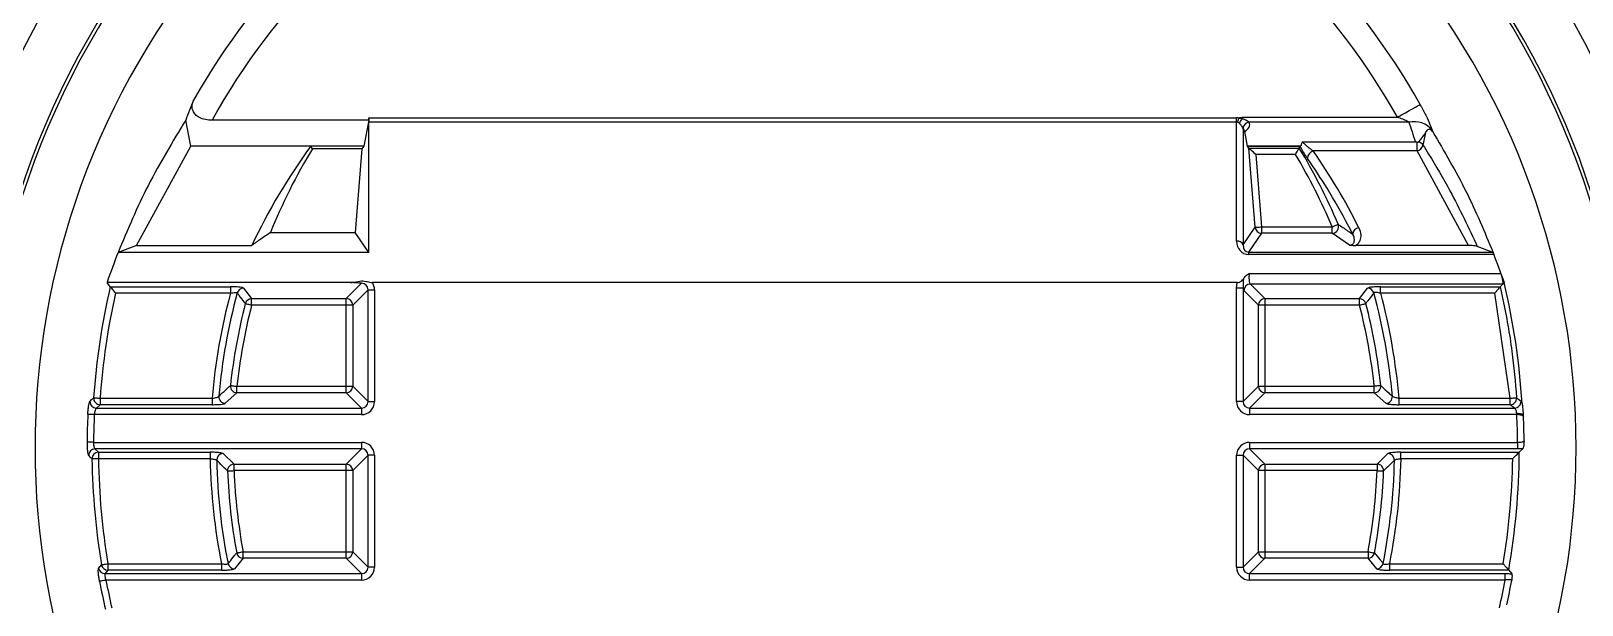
# Model space of a CAD drawing. Extents: x 11 to 120, y 2 to 94.
# Drawn here: x 112.238 to 115.789, y 40.159 to 41.473 of the extents above; entities that cross this region are included whole.
import ezdxf

# ---------------------------------------------------------------- set-up
doc = ezdxf.new("R2010")
doc.units = 0
doc.header["$MEASUREMENT"] = 0
doc.layers.add('OBJECT', color=7, linetype='CONTINUOUS')

msp = doc.modelspace()

# ---------------------------------------------------------------- linework, layer by layer
at = {"layer": 'OBJECT'}
for p, q in [((112.6042, 41.2098), (112.5926, 41.2689)), ((113.0116, 41.2689), (112.6529, 41.2689)), ((113.0116, 41.2689), (113.0005, 41.2098)), ((113.0116, 41.2689), (113.012, 41.2744)), ((113.0116, 40.966), (113.0116, 41.2647)), ((114.9983, 41.2647), (113.0116, 41.2647)), ((113.012, 41.2744), (114.9983, 41.2744)), ((114.9983, 41.2647), (114.9983, 41.2744)), ((114.9983, 40.9922), (114.9983, 41.2647)), ((115.0046, 41.2618), (115.0008, 41.2642)), ((115.0032, 41.2737), (115.0109, 41.2732)), ((115.0109, 41.2757), (115.0109, 41.2732)), ((115.0109, 41.2757), (115.3665, 41.2757)), ((115.393, 41.2644), (115.0271, 41.2644)), ((115.0132, 41.2488), (115.0132, 40.9837)), ((115.0164, 41.2432), (115.0226, 41.2098)), ((115.4304, 41.2404), (115.4249, 41.212)), ((115.4461, 41.2461), (115.4475, 41.2421)), ((112.4803, 40.9821), (112.6042, 41.2098)), ((113.0005, 41.2098), (112.6042, 41.2098)), ((113.0005, 41.2097), (112.8791, 41.2097)), ((112.8825, 41.2036), (112.8791, 41.2097)), ((112.9955, 41.2036), (112.8825, 41.2036)), ((112.9955, 41.2036), (112.9803, 41.0116)), ((113.0005, 41.2097), (112.9955, 41.2036)), ((113.0005, 41.2097), (113.0005, 41.2098)), ((115.0226, 41.2098), (115.1455, 41.2098)), ((115.0263, 41.2053), (115.0229, 41.2093)), ((115.1444, 41.2093), (115.0229, 41.2093)), ((115.0407, 41.0237), (115.0263, 41.2053)), ((115.0264, 41.2053), (115.1416, 41.2053)), ((115.1332, 41.1904), (115.0425, 41.1904)), ((115.0425, 41.1904), (115.0556, 41.0248)), ((115.1416, 41.2053), (115.1437, 41.2089)), ((115.1437, 41.2089), (115.1444, 41.2093)), ((115.1455, 41.2098), (115.1444, 41.2093)), ((115.149, 41.2195), (115.4079, 41.2195)), ((115.4115, 41.1986), (115.1737, 41.1986)), ((115.4115, 41.1986), (115.4115, 41.2184)), ((115.5289, 40.9821), (115.4115, 41.1986)), ((112.7864, 41.0116), (112.9803, 41.0116)), ((113.0116, 40.966), (112.9803, 41.0116)), ((115.0132, 40.9837), (115.0407, 41.0237)), ((115.0556, 41.01), (115.0259, 40.9667)), ((115.0556, 41.0248), (115.0556, 41.01)), ((115.0556, 41.0248), (115.217, 41.0248)), ((115.217, 41.01), (115.0556, 41.01)), ((115.217, 41.01), (115.217, 41.0248)), ((115.2571, 40.9828), (115.217, 41.01)), ((112.4803, 40.9821), (112.4377, 40.966)), ((112.4803, 40.9821), (112.7435, 40.9821)), ((115.5289, 40.9821), (115.2716, 40.9821)), ((115.5837, 40.9667), (115.5494, 40.9797)), ((113.0116, 40.966), (112.4377, 40.966)), ((115.0259, 40.9667), (115.5837, 40.9667)), ((115.0259, 40.9667), (115.0259, 40.9615)), ((115.5873, 40.9615), (115.0259, 40.9615)), ((115.5855, 40.966), (115.5873, 40.9615)), ((115.0275, 40.9182), (115.6029, 40.9182)), ((115.6029, 40.9182), (115.6108, 40.8971)), ((112.4199, 40.8876), (112.4124, 40.8971)), ((112.9699, 40.8971), (112.4124, 40.8971)), ((112.4199, 40.8876), (112.6951, 40.8876)), ((112.6951, 40.8728), (112.4318, 40.8728)), ((112.6951, 40.8876), (112.6951, 40.8728)), ((112.725, 40.8844), (112.7435, 40.8604)), ((112.96, 40.8604), (112.9951, 40.8955)), ((113.01, 40.8806), (112.9749, 40.8455)), ((113.01, 40.8806), (113.0249, 40.8806)), ((113.01, 40.6246), (113.01, 40.8806)), ((114.9997, 40.8971), (113.0199, 40.8971)), ((113.0249, 40.8806), (113.0249, 40.6246)), ((114.9983, 40.8845), (114.9997, 40.8971)), ((115.0132, 40.8845), (114.9983, 40.8845)), ((114.9983, 40.6246), (114.9983, 40.8845)), ((115.0132, 40.8845), (115.0132, 40.6246)), ((115.0483, 40.8455), (115.015, 40.8788)), ((115.6074, 40.8937), (115.0299, 40.8937)), ((115.0299, 40.8937), (115.0632, 40.8604)), ((115.2797, 40.8604), (115.2982, 40.8844)), ((115.3281, 40.8876), (115.6013, 40.8876)), ((115.3281, 40.8728), (115.3281, 40.8876)), ((115.5894, 40.8728), (115.3281, 40.8728)), ((115.6246, 40.6324), (115.5894, 40.8728)), ((115.6074, 40.8937), (115.6013, 40.8876)), ((115.6013, 40.8876), (115.6013, 40.8876)), ((112.7435, 40.8604), (112.96, 40.8604)), ((112.7435, 40.8455), (112.7435, 40.8604)), ((112.96, 40.8455), (112.7435, 40.8455)), ((112.96, 40.8455), (112.96, 40.8604)), ((112.9749, 40.8455), (112.96, 40.8455)), ((112.96, 40.6597), (112.96, 40.8455)), ((112.9749, 40.8455), (112.9749, 40.6597)), ((115.0483, 40.6597), (115.0483, 40.8455)), ((115.0632, 40.8455), (115.0483, 40.8455)), ((115.0632, 40.8604), (115.2797, 40.8604)), ((115.0632, 40.8604), (115.0632, 40.8455)), ((115.2797, 40.8455), (115.0632, 40.8455)), ((115.0632, 40.8455), (115.0632, 40.6597)), ((115.2797, 40.8455), (115.2797, 40.8604)), ((112.7097, 40.6448), (112.7097, 40.6597)), ((112.7097, 40.6597), (112.96, 40.6597)), ((112.96, 40.6448), (112.96, 40.6597)), ((112.96, 40.6597), (112.9749, 40.6597)), ((112.9749, 40.6597), (113.01, 40.6246)), ((115.0132, 40.6246), (115.0483, 40.6597)), ((115.0483, 40.6597), (115.0632, 40.6597)), ((115.0632, 40.6597), (115.0632, 40.6448)), ((115.0632, 40.6597), (115.3135, 40.6597)), ((115.3135, 40.6448), (115.3135, 40.6597)), ((112.3966, 40.6324), (112.3966, 40.6175)), ((112.3966, 40.6324), (112.6531, 40.6324)), ((112.6531, 40.6324), (112.6531, 40.6175)), ((112.7097, 40.6448), (112.6832, 40.6207)), ((112.96, 40.6448), (112.7097, 40.6448)), ((112.9951, 40.6097), (112.96, 40.6448)), ((113.01, 40.6246), (113.0249, 40.6246)), ((115.0132, 40.6246), (114.9983, 40.6246)), ((115.0632, 40.6448), (115.0281, 40.6097)), ((115.3135, 40.6448), (115.0632, 40.6448)), ((115.34, 40.6207), (115.3135, 40.6448)), ((115.3701, 40.6175), (115.3701, 40.6324)), ((115.3701, 40.6324), (115.6246, 40.6324)), ((115.6246, 40.6175), (115.6246, 40.6324)), ((112.9951, 40.5948), (112.3833, 40.5948)), ((112.3966, 40.6175), (112.3882, 40.6097)), ((112.3882, 40.6097), (112.9951, 40.6097)), ((112.6531, 40.6175), (112.3966, 40.6175)), ((112.9951, 40.6097), (112.9951, 40.5948)), ((115.0281, 40.6097), (115.0281, 40.5948)), ((115.0281, 40.6097), (115.6346, 40.6097)), ((115.6399, 40.5948), (115.0281, 40.5948)), ((115.6246, 40.6175), (115.3701, 40.6175)), ((115.6346, 40.6097), (115.6246, 40.6175)), ((115.6399, 40.5975), (115.6399, 40.5948)), ((112.3816, 40.5313), (112.9951, 40.5313)), ((112.9951, 40.5165), (112.3849, 40.5165)), ((112.3849, 40.5165), (112.3928, 40.5086)), ((112.96, 40.4814), (112.9951, 40.5165)), ((112.9951, 40.5313), (112.9951, 40.5165)), ((115.0281, 40.5313), (115.6416, 40.5313)), ((115.0281, 40.5313), (115.0281, 40.5165)), ((115.6416, 40.5165), (115.0281, 40.5165)), ((115.0281, 40.5165), (115.0632, 40.4814)), ((115.6416, 40.5313), (115.6416, 40.5165)), ((115.6454, 40.5086), (115.6536, 40.5168)), ((112.3928, 40.5086), (112.6486, 40.5086)), ((112.3928, 40.5086), (112.3928, 40.4938)), ((112.6486, 40.4938), (112.3928, 40.4938)), ((112.6486, 40.5086), (112.6486, 40.4938)), ((112.6784, 40.5054), (112.7032, 40.4814)), ((112.7032, 40.4814), (112.96, 40.4814)), ((112.7032, 40.4665), (112.7032, 40.4814)), ((112.96, 40.4665), (112.96, 40.4814)), ((113.01, 40.5016), (112.9749, 40.4665)), ((113.0249, 40.5016), (113.01, 40.5016)), ((113.01, 40.2456), (113.01, 40.5016)), ((113.0249, 40.5016), (113.0249, 40.2456)), ((114.9983, 40.2456), (114.9983, 40.5016)), ((114.9983, 40.5016), (115.0132, 40.5016)), ((115.0132, 40.5016), (115.0132, 40.2456)), ((115.0483, 40.4665), (115.0132, 40.5016)), ((115.0632, 40.4814), (115.32, 40.4814)), ((115.0632, 40.4814), (115.0632, 40.4665)), ((115.32, 40.4814), (115.3448, 40.5054)), ((115.32, 40.4814), (115.32, 40.4665)), ((115.3746, 40.5086), (115.6454, 40.5086)), ((115.3746, 40.4938), (115.3746, 40.5086)), ((115.6304, 40.4938), (115.3746, 40.4938)), ((112.96, 40.4665), (112.7032, 40.4665)), ((112.9749, 40.4665), (112.96, 40.4665)), ((112.96, 40.2807), (112.96, 40.4665)), ((112.9749, 40.4665), (112.9749, 40.2807)), ((115.0483, 40.2807), (115.0483, 40.4665)), ((115.0632, 40.4665), (115.0483, 40.4665)), ((115.32, 40.4665), (115.0632, 40.4665)), ((115.0632, 40.4665), (115.0632, 40.2807)), ((112.724, 40.2658), (112.7041, 40.2417)), ((112.724, 40.2658), (112.724, 40.2807)), ((112.724, 40.2807), (112.96, 40.2807)), ((112.96, 40.2658), (112.724, 40.2658)), ((112.96, 40.2807), (112.9749, 40.2807)), ((112.96, 40.2658), (112.96, 40.2807)), ((112.9951, 40.2307), (112.96, 40.2658)), ((112.9749, 40.2807), (113.01, 40.2456)), ((115.0132, 40.2456), (115.0483, 40.2807)), ((115.0632, 40.2658), (115.0281, 40.2307)), ((115.0483, 40.2807), (115.0632, 40.2807)), ((115.0632, 40.2807), (115.0632, 40.2658)), ((115.0632, 40.2807), (115.2992, 40.2807)), ((115.2992, 40.2658), (115.0632, 40.2658)), ((115.2992, 40.2807), (115.2992, 40.2658)), ((115.319, 40.2417), (115.2992, 40.2658)), ((112.4145, 40.2385), (112.4079, 40.2307)), ((112.4079, 40.2307), (112.9951, 40.2307)), ((112.4145, 40.2534), (112.4145, 40.2385)), ((112.4145, 40.2534), (112.6744, 40.2534)), ((112.6744, 40.2385), (112.4145, 40.2385)), ((112.6744, 40.2534), (112.6744, 40.2385)), ((112.9951, 40.2307), (112.9951, 40.2158)), ((113.0249, 40.2456), (113.01, 40.2456)), ((114.9983, 40.2456), (115.0132, 40.2456)), ((115.0281, 40.2158), (115.0281, 40.2307)), ((115.0281, 40.2307), (115.6132, 40.2307)), ((115.3488, 40.2385), (115.3488, 40.2534)), ((115.3488, 40.2534), (115.6087, 40.2534)), ((115.6212, 40.2385), (115.3488, 40.2385)), ((115.6132, 40.2158), (115.6132, 40.2307)), ((115.6212, 40.2385), (115.6282, 40.2302)), ((112.9951, 40.2158), (112.41, 40.2158)), ((115.6132, 40.2158), (115.0281, 40.2158))]:
    msp.add_line(p, q, dxfattribs=at)
at = {"layer": 'OBJECT', "flags": 128}
for points in [[(115.3665, 41.2757), (115.3759, 41.281), (115.385, 41.2861), (115.3935, 41.2909), (115.4012, 41.2951), (115.4077, 41.2988), (115.4128, 41.3016), (115.4164, 41.3037), (115.4184, 41.3048)], [(115.0008, 41.2642), (115.001, 41.2652), (115.0013, 41.2663), (115.0016, 41.2675), (115.0019, 41.2687), (115.0023, 41.2699), (115.0026, 41.2712), (115.0029, 41.2724), (115.0032, 41.2737)], [(115.0425, 41.1904), (115.0396, 41.1931), (115.0367, 41.1957), (115.0341, 41.1981), (115.0317, 41.2003), (115.0297, 41.2022), (115.0281, 41.2036), (115.027, 41.2047), (115.0264, 41.2053)], [(115.0407, 41.0237), (115.0412, 41.0237), (115.0422, 41.0238), (115.0436, 41.0239), (115.0455, 41.024), (115.0477, 41.0242), (115.0502, 41.0244), (115.0528, 41.0246), (115.0556, 41.0248)], [(115.217, 41.0248), (115.2195, 41.0259), (115.2219, 41.0269), (115.2241, 41.0278), (115.2261, 41.0287), (115.2279, 41.0294), (115.2292, 41.03), (115.2302, 41.0304), (115.2307, 41.0306)], [(112.7291, 40.8492), (112.7296, 40.8491), (112.7307, 40.8488), (112.7321, 40.8484), (112.7339, 40.848), (112.736, 40.8474), (112.7384, 40.8468), (112.7409, 40.8462), (112.7435, 40.8455)], [(115.2797, 40.8455), (115.2823, 40.8462), (115.2848, 40.8468), (115.2872, 40.8474), (115.2893, 40.848), (115.2911, 40.8484), (115.2925, 40.8488), (115.2936, 40.8491), (115.2941, 40.8492)], [(112.6949, 40.6613), (112.6955, 40.6612), (112.6965, 40.6611), (112.698, 40.6609), (112.6998, 40.6607), (112.702, 40.6605), (112.7044, 40.6602), (112.707, 40.6599), (112.7097, 40.6597)], [(115.3283, 40.6613), (115.3277, 40.6612), (115.3267, 40.6611), (115.3252, 40.6609), (115.3234, 40.6607), (115.3212, 40.6605), (115.3188, 40.6602), (115.3162, 40.6599), (115.3135, 40.6597)], [(112.3817, 40.6334), (112.3823, 40.6334), (112.3834, 40.6333), (112.3848, 40.6332), (112.3867, 40.6331), (112.3889, 40.6329), (112.3913, 40.6328), (112.3939, 40.6326), (112.3966, 40.6324)], [(115.6246, 40.6324), (115.6273, 40.6326), (115.6298, 40.6328), (115.6322, 40.6329), (115.6344, 40.6331), (115.6362, 40.6332), (115.6377, 40.6333), (115.6388, 40.6334), (115.6394, 40.6334)], [(115.6394, 40.6334), (115.644, 40.6298), (115.6494, 40.6255)], [(112.3833, 40.5948), (112.3806, 40.5949), (112.378, 40.5951), (112.3756, 40.5952), (112.3734, 40.5953), (112.3715, 40.5954), (112.3701, 40.5954), (112.369, 40.5955), (112.3685, 40.5955)], [(112.3816, 40.5313), (112.3789, 40.5314), (112.3763, 40.5314), (112.3739, 40.5314), (112.3717, 40.5314), (112.3698, 40.5314), (112.3683, 40.5314), (112.3673, 40.5315), (112.3667, 40.5315)], [(112.3928, 40.4938), (112.3901, 40.4937), (112.3875, 40.4937), (112.3851, 40.4936), (112.3829, 40.4936), (112.381, 40.4936), (112.3795, 40.4935), (112.3785, 40.4935), (112.3779, 40.4935)], [(112.6883, 40.4659), (112.6889, 40.4659), (112.6899, 40.466), (112.6914, 40.466), (112.6932, 40.4661), (112.6954, 40.4662), (112.6979, 40.4663), (112.7005, 40.4664), (112.7032, 40.4665)], [(115.32, 40.4665), (115.3227, 40.4664), (115.3253, 40.4663), (115.3278, 40.4662), (115.33, 40.4661), (115.3318, 40.466), (115.3333, 40.466), (115.3343, 40.4659), (115.3349, 40.4659)], [(112.7093, 40.2779), (112.7099, 40.2781), (112.7109, 40.2782), (112.7124, 40.2785), (112.7142, 40.2788), (112.7164, 40.2792), (112.7188, 40.2797), (112.7213, 40.2802), (112.724, 40.2807)], [(115.2992, 40.2807), (115.3019, 40.2802), (115.3044, 40.2797), (115.3068, 40.2792), (115.309, 40.2788), (115.3108, 40.2785), (115.3123, 40.2782), (115.3133, 40.2781), (115.3139, 40.2779)], [(112.3998, 40.251), (112.4004, 40.251), (112.4014, 40.2512), (112.4029, 40.2515), (112.4047, 40.2518), (112.4069, 40.2521), (112.4093, 40.2525), (112.4119, 40.253), (112.4145, 40.2534)], [(112.41, 40.2158), (112.4073, 40.2153), (112.4048, 40.2148), (112.4024, 40.2144), (112.4002, 40.214), (112.3984, 40.2136), (112.3969, 40.2133), (112.3959, 40.2131), (112.3954, 40.213)]]:
    msp.add_lwpolyline(points, dxfattribs=at)
at = {"layer": 'OBJECT'}
for centre, radius, start, end in [((114.0116, 40.5189), 2.0098, 135.4001, 224.5999), ((114.0116, 40.5189), 1.6115, 118.9766, 150.407), ((114.0116, 40.5189), 1.6115, 29.1881, 61.0234), ((114.0116, 40.5189), 2.0098, 315.4001, 44.5999), ((114.0116, 40.5189), 1.5519, 118.9766, 151.1006), ((114.0116, 40.5189), 1.5519, 29.1881, 61.0234), ((114.0116, 40.5189), 1.8907, 138.3698, 221.6302), ((114.0116, 40.5189), 1.8831, 138.6329, 221.3671), ((114.0116, 40.5189), 1.8907, 318.3698, 41.6302), ((114.0116, 40.5189), 1.8831, 318.6329, 41.3671), ((114.0116, 40.5189), 1.764, 139.599, 220.401), ((114.0116, 40.5189), 1.764, 319.599, 40.401), ((115.1249, 41.2024), 0.1342, 148.1845, 153.7186), ((115.0292, 41.2479), 0.0166, 97.0689, 171.4519), ((115.4049, 41.2128), 0.0529, 38.8793, 102.9915), ((114.0116, 40.5189), 1.3205, 148.7665, 158.0941), ((114.0116, 40.5189), 1.3073, 22.7693, 30.9065), ((114.0116, 40.5189), 1.3221, 22.7693, 31.273), ((115.1782, 41.1817), 0.0174, 105.0142, 180.8638), ((115.4052, 41.2181), 0.0206, 287.7787, 342.7651), ((115.4112, 41.2029), 0.0165, 33.8208, 77.1375), ((115.0557, 41.0251), 0.0151, 185.2958, 269.4092), ((115.2165, 41.0251), 0.0152, 271.6805, 21.0884), ((115.2807, 41.0065), 0.0166, 99.1626, 175.532), ((115.0002, 40.9781), 0.0142, 23.2844, 97.4614), ((114.0116, 40.5189), 1.6339, 166.9569, 175.9802), ((114.0116, 40.5189), 1.619, 167.3753, 175.9802), ((114.0116, 40.5189), 1.3633, 164.956, 175.2245), ((114.0116, 40.5189), 1.3484, 164.756, 174.9781), ((112.7252, 40.8693), 0.0151, 90.7164, 164.0387), ((115.0301, 40.8786), 0.0152, 90.9914, 179.0089), ((115.298, 40.8693), 0.0151, 15.9613, 89.2836), ((114.0116, 40.5189), 1.3484, 5.0219, 15.244), ((114.0116, 40.5189), 1.3633, 4.7755, 15.044), ((114.0116, 40.5189), 1.6433, 3.5374, 13.3047), ((114.0116, 40.5189), 1.3244, 165.5575, 173.8295), ((114.0116, 40.5189), 1.3095, 165.5575, 173.8295), ((112.7437, 40.8452), 0.0151, 90.7303, 164.8277), ((112.9598, 40.8452), 0.0152, 0.9913, 89.0085), ((115.0634, 40.8452), 0.0152, 90.9915, 179.0087), ((115.2795, 40.8452), 0.0151, 15.1723, 89.2697), ((114.0116, 40.5189), 1.3095, 6.1705, 14.4425), ((114.0116, 40.5189), 1.3244, 6.1705, 14.4425), ((112.71, 40.6599), 0.0152, 174.9633, 268.8663), ((112.9598, 40.6599), 0.0152, 270.9915, 359.0087), ((115.0634, 40.6599), 0.0152, 180.9913, 269.0085), ((115.3132, 40.6599), 0.0152, 271.1337, 5.0367), ((112.3885, 40.6248), 0.0152, 177.348, 268.9272), ((112.3969, 40.6327), 0.0152, 177.0622, 268.9179), ((112.6835, 40.6359), 0.0152, 176.0832, 268.8958), ((115.3397, 40.6359), 0.0152, 271.1042, 3.9168), ((115.6243, 40.6327), 0.0152, 271.3922, 2.8142), ((115.6343, 40.6249), 0.0152, 271.3858, 2.5241), ((114.0116, 40.5189), 1.6449, 177.3311, 179.5626), ((114.0116, 40.5189), 1.63, 177.3311, 179.5626), ((114.0116, 40.5189), 1.63, 0.4374, 2.6689), ((114.0116, 40.5189), 1.6449, 0.5412, 2.5092), ((112.3852, 40.5013), 0.0152, 91.0058, 179.605), ((112.3931, 40.4935), 0.0152, 91.0103, 179.8797), ((114.0116, 40.5189), 1.6339, 180.89, 189.4388), ((114.0116, 40.5189), 1.619, 180.89, 189.4388), ((114.0116, 40.5189), 1.3633, 181.057, 191.2305), ((112.6787, 40.4903), 0.0152, 91.0175, 180.2018), ((114.0116, 40.5189), 1.3484, 181.2196, 191.3429), ((112.7035, 40.4662), 0.0152, 91.0405, 181.2532), ((112.9598, 40.4662), 0.0152, 0.9901, 89.0107), ((115.0634, 40.4662), 0.0152, 90.9893, 179.0099), ((115.3197, 40.4662), 0.0152, 358.7468, 88.9595), ((114.0116, 40.5189), 1.3484, 348.6571, 358.7804), ((115.3445, 40.4903), 0.0152, 359.7982, 88.9825), ((114.0116, 40.5189), 1.3633, 348.7695, 358.943), ((114.0116, 40.5189), 1.619, 350.5612, 359.11), ((114.0116, 40.5189), 1.6339, 350.1184, 359.6402), ((114.0116, 40.5189), 1.3244, 182.2937, 190.4829), ((114.0116, 40.5189), 1.3095, 182.2937, 190.4829), ((114.0116, 40.5189), 1.3095, 349.5171, 357.7063), ((114.0116, 40.5189), 1.3244, 349.5171, 357.7063), ((112.7242, 40.2809), 0.0151, 191.2752, 269.2083), ((112.9598, 40.2809), 0.0152, 270.9893, 359.0099), ((115.0634, 40.2809), 0.0152, 180.9901, 269.0107), ((115.299, 40.2809), 0.0151, 270.7917, 348.7248), ((112.4081, 40.2458), 0.0151, 190.4781, 269.1928), ((112.4147, 40.2537), 0.0151, 190.2494, 269.19), ((112.7044, 40.2569), 0.0151, 192.1218, 269.2214), ((115.3188, 40.2569), 0.0151, 270.7786, 347.8782), ((114.0116, 40.5189), 1.6449, 190.7162, 192.9956), ((114.0116, 40.5189), 1.63, 190.7162, 192.9956), ((114.0116, 40.5189), 1.63, 347.0044, 349.2838), ((114.0116, 40.5189), 1.6449, 347.356, 349.3646)]:
    msp.add_arc(centre, radius, start, end, dxfattribs=at)
for centre, major_axis, ratio, start_param, end_param in [((114.0116, 40.735), (0, 1.5296), 0.989974, 1.182053, 1.214204), ((113.0134, 41.2744), (0.0012, 0.015), 0.093471, 1.578239, 2.27637), ((114.9983, 41.2277), (0, -0.0467), 0.642788, 2.976925, 3.141593), ((114.9983, 41.2277), (0, 0.037), 0.405078, 6.118518, 6.283185), ((114.9983, 41.2589), (0.03, 0), 0.656159, 5.359389, 6.567915), ((114.0116, 40.7731), (0, 1.4794), 0.989974, 5.018904, 5.050905), ((114.9983, 41.2476), (0.015, 0), 0.66953, 0.122173, 0.284729), ((114.0116, 40.3734), (0, 1.4127), 0.994678, 0.93728, 1.125299), ((115.0219, 41.2242), (-0.0012, 0.015), 0.093471, 2.844811, 3.011977), ((115.0413, 41.2055), (0.015, 0), 0.122392, 3.244893, 3.273573), ((114.0116, 40.3817), (0, 1.4256), 0.994678, 5.178893, 5.322583), ((115.0286, 40.9952), (0.0115, 0.0322), 0.868615, 1.960689, 3.442238), ((115.0286, 40.9855), (0.007, 0.018), 0.760671, 1.953772, 3.43532), ((114.0116, 40.3437), (0, 1.7003), 0.994678, 1.196101, 1.239318), ((114.0116, 40.3437), (0, 1.7003), 0.994678, 5.043867, 5.087084), ((115.0303, 40.9086), (0, 0.015), 0.245569, 0.872665, 3.01942), ((112.9946, 40.8801), (0.0111, 0.0111), 0.957239, 5.505213, 7.061157), ((112.9946, 40.8801), (-0.0215, -0.0215), 0.985257, 2.363621, 2.944283), ((115.0154, 40.9086), (0, 0.03), 0.122785, 2.502054, 3.01942), ((112.9946, 40.625), (-0.0215, 0.0215), 0.985257, 2.363621, 3.919564), ((112.9946, 40.625), (-0.0111, 0.0111), 0.957239, 2.363621, 3.919564), ((115.0286, 40.625), (0.0215, 0.0215), 0.985257, 2.363621, 3.919564), ((115.0286, 40.625), (0.0111, 0.0111), 0.957239, 2.363621, 3.919564), ((112.9946, 40.5011), (-0.0215, -0.0215), 0.985257, 2.363621, 3.919564), ((112.9946, 40.5011), (0.0111, 0.0111), 0.957239, 5.505213, 7.061157), ((115.0286, 40.5011), (0.0215, -0.0215), 0.985257, 2.363621, 3.919564), ((115.0286, 40.5011), (-0.0111, 0.0111), 0.957239, 5.505213, 7.061157), ((112.9946, 40.246), (-0.0215, 0.0215), 0.985257, 2.363621, 3.919564), ((112.9946, 40.246), (-0.0111, 0.0111), 0.957239, 2.363621, 3.919564), ((115.0286, 40.246), (0.0215, 0.0215), 0.985257, 2.363621, 3.919564), ((115.0286, 40.246), (0.0111, 0.0111), 0.957239, 2.363621, 3.919564)]:
    msp.add_ellipse(centre, major_axis=major_axis, ratio=ratio, start_param=start_param, end_param=end_param, dxfattribs=at)
for points, knots in [([(112.6529, 41.2689), (112.6478, 41.2692), (112.6375, 41.2697), (112.6238, 41.2744), (112.6142, 41.2817), (112.608, 41.2915), (112.6065, 41.303), (112.6092, 41.311), (112.6103, 41.3147)], [0, 0, 0, 0, 0.159899, 0.320836, 0.466384, 0.608641, 0.822537, 1, 1, 1, 1]), ([(115.4184, 41.3048), (115.4197, 41.3026), (115.4253, 41.2924), (115.4342, 41.2748), (115.442, 41.2572), (115.4451, 41.2488), (115.4461, 41.2461)], [0, 0, 0, 0, 0.105571, 0.488068, 0.830773, 1, 1, 1, 1]), ([(112.5926, 41.2689), (112.5627, 41.2199), (112.5028, 41.1214), (112.4594, 41.0179), (112.4377, 40.966)], [0, 0, 0, 0, 0.498207, 1, 1, 1, 1]), ([(115.0032, 41.2737), (115.0041, 41.2742), (115.0065, 41.2754), (115.0092, 41.2756), (115.0109, 41.2757)], [0, 0, 0, 0, 0.352324, 1, 1, 1, 1]), ([(115.0127, 41.2504), (115.0124, 41.2511), (115.0116, 41.2528), (115.0092, 41.2567), (115.0067, 41.2599), (115.0048, 41.2616), (115.0046, 41.2618)], [0, 0, 0, 0, 0.199365, 0.470546, 0.941498, 1, 1, 1, 1]), ([(115.0109, 41.2732), (115.0144, 41.2719), (115.0195, 41.27), (115.0249, 41.2666), (115.0265, 41.265), (115.0271, 41.2644)], [0, 0, 0, 0, 0.570998, 0.837254, 1, 1, 1, 1]), ([(115.393, 41.2644), (115.392, 41.265), (115.3885, 41.2669), (115.3807, 41.2703), (115.3727, 41.2735), (115.3676, 41.2753), (115.3665, 41.2757)], [0, 0, 0, 0, 0.12923, 0.448343, 0.873936, 1, 1, 1, 1]), ([(115.0164, 41.2432), (115.0161, 41.2446), (115.0154, 41.248), (115.0143, 41.2496), (115.0136, 41.2491), (115.0132, 41.2488), (115.0132, 41.2488)], [0, 0, 0, 0, 0.2479605, 0.5875776, 0.9949832, 1, 1, 1, 1]), ([(115.4304, 41.2404), (115.4275, 41.2361), (115.423, 41.2297), (115.4169, 41.2217), (115.4148, 41.219)], [0, 0, 0, 0, 0.661289, 1, 1, 1, 1]), ([(115.4475, 41.2421), (115.4465, 41.2435), (115.4446, 41.2462), (115.441, 41.2484), (115.436, 41.2479), (115.4326, 41.244), (115.4306, 41.2407), (115.4304, 41.2404)], [0, 0, 0, 0, 0.136463, 0.2724, 0.502926, 0.956493, 1, 1, 1, 1]), ([(115.4475, 41.2421), (115.4739, 41.1972), (115.5267, 41.1072), (115.5659, 41.0132), (115.5855, 40.966)], [0, 0, 0, 0, 0.49854, 1, 1, 1, 1]), ([(115.1332, 41.1904), (115.1333, 41.1904), (115.1338, 41.1914), (115.1353, 41.194), (115.1375, 41.1979), (115.1396, 41.2016), (115.1411, 41.2042), (115.1415, 41.2049), (115.1416, 41.2053)], [0, 0, 0, 0, 0.007094, 0.142173, 0.384523, 0.598928, 0.799185, 1, 1, 1, 1]), ([(115.1608, 41.1815), (115.1593, 41.1836), (115.1558, 41.1888), (115.1497, 41.1985), (115.1456, 41.2056), (115.1437, 41.2089)], [0, 0, 0, 0, 0.265012, 0.654324, 1, 1, 1, 1]), ([(115.149, 41.2195), (115.1489, 41.2195), (115.1484, 41.2188), (115.1464, 41.2157), (115.1459, 41.2124), (115.1455, 41.2098)], [0, 0, 0, 0, 0.010955, 0.239535, 1, 1, 1, 1]), ([(115.149, 41.2195), (115.1499, 41.2186), (115.152, 41.2163), (115.1567, 41.2121), (115.1626, 41.2071), (115.1685, 41.2024), (115.1722, 41.1996), (115.1737, 41.1986)], [0, 0, 0, 0, 0.142644, 0.332247, 0.56338, 0.8258, 1, 1, 1, 1]), ([(115.4115, 41.2184), (115.4104, 41.2187), (115.4092, 41.2191), (115.408, 41.2195), (115.4079, 41.2195)], [0, 0, 0, 0, 0.921636, 1, 1, 1, 1]), ([(115.4148, 41.219), (115.4147, 41.2188), (115.4144, 41.2185), (115.4137, 41.2183), (115.4129, 41.2182), (115.4121, 41.2182), (115.4117, 41.2183), (115.4115, 41.2184)], [0, 0, 0, 0, 0.207387, 0.413902, 0.630239, 0.863193, 1, 1, 1, 1]), ([(115.4249, 41.212), (115.4292, 41.2052), (115.4511, 41.1707), (115.4958, 41.0942), (115.5294, 41.0225), (115.5494, 40.9797)], [0, 0, 0, 0, 0.0914606, 0.4574117, 1, 1, 1, 1]), ([(115.2642, 41.0078), (115.2606, 41.0149), (115.2425, 41.0504), (115.2095, 41.1089), (115.176, 41.1588), (115.1608, 41.1815)], [0, 0, 0, 0, 0.119846, 0.599412, 1, 1, 1, 1]), ([(112.7864, 41.0116), (112.7792, 41.0067), (112.7647, 40.9968), (112.7506, 40.987), (112.7435, 40.9821)], [0, 0, 0, 0, 0.499999, 1, 1, 1, 1]), ([(115.2307, 41.0306), (115.2325, 41.0294), (115.2416, 41.0233), (115.2527, 41.0157), (115.262, 41.0093), (115.2642, 41.0078)], [0, 0, 0, 0, 0.160075, 0.800376, 1, 1, 1, 1]), ([(115.2781, 41.0228), (115.2801, 41.0173), (115.2836, 41.0077), (115.2814, 40.9948), (115.277, 40.9866), (115.273, 40.9833), (115.2716, 40.9821)], [0, 0, 0, 0, 0.393756, 0.689367, 0.889334, 1, 1, 1, 1]), ([(115.2571, 40.9828), (115.2579, 40.9828), (115.259, 40.9829), (115.2609, 40.9833), (115.2623, 40.9839), (115.2644, 40.9852), (115.2666, 40.9876), (115.2683, 40.9924), (115.2682, 40.9995), (115.2657, 41.0047), (115.2642, 41.0078)], [0, 0, 0, 0, 0.0429129, 0.0645955, 0.1166772, 0.1378982, 0.2398745, 0.3954501, 0.6487592, 1, 1, 1, 1]), ([(115.2571, 40.9828), (115.2572, 40.9828), (115.2575, 40.9828), (115.2595, 40.9826), (115.2641, 40.9822), (115.2691, 40.9821), (115.2716, 40.9821)], [0, 0, 0, 0, 0.009919, 0.084246, 0.522734, 1, 1, 1, 1]), ([(115.5494, 40.9797), (115.5478, 40.9802), (115.545, 40.981), (115.5387, 40.9817), (115.5334, 40.982), (115.5302, 40.9821), (115.5289, 40.9821)], [0, 0, 0, 0, 0.399631, 0.680433, 0.86117, 1, 1, 1, 1]), ([(115.5837, 40.9667), (115.5843, 40.9663), (115.5854, 40.9656), (115.5866, 40.9632), (115.5872, 40.9617), (115.5873, 40.9615)], [0, 0, 0, 0, 0.471915, 0.943786, 1, 1, 1, 1]), ([(114.9997, 40.8971), (115.0011, 40.8972), (115.004, 40.8975), (115.0083, 40.8996), (115.0117, 40.9024), (115.0133, 40.9048), (115.0138, 40.9057)], [0, 0, 0, 0, 0.225233, 0.448342, 0.797026, 1, 1, 1, 1]), ([(115.0138, 40.9057), (115.0135, 40.8998), (115.0131, 40.8927), (115.0132, 40.8858), (115.0132, 40.8845)], [0, 0, 0, 0, 0.817984, 1, 1, 1, 1]), ([(115.0138, 40.9057), (115.0156, 40.908), (115.0191, 40.9128), (115.0247, 40.9164), (115.0274, 40.9182), (115.0275, 40.9182)], [0, 0, 0, 0, 0.484787, 0.99278, 1, 1, 1, 1]), ([(115.6029, 40.9182), (115.6034, 40.9168), (115.6045, 40.9139), (115.6059, 40.9086), (115.607, 40.9033), (115.6077, 40.8988), (115.6079, 40.8955), (115.6077, 40.8941), (115.6075, 40.8938), (115.6074, 40.8937)], [0, 0, 0, 0, 0.166854, 0.333776, 0.498222, 0.656526, 0.808731, 0.957602, 1, 1, 1, 1]), ([(112.4199, 40.8876), (112.4201, 40.8873), (112.4206, 40.8867), (112.4227, 40.8841), (112.4257, 40.8804), (112.4289, 40.8763), (112.431, 40.8737), (112.4317, 40.8728), (112.4318, 40.8728)], [0, 0, 0, 0, 0.179541, 0.35821, 0.604144, 0.854002, 0.993784, 1, 1, 1, 1]), ([(112.725, 40.8844), (112.7244, 40.8848), (112.7232, 40.8856), (112.7174, 40.8866), (112.7095, 40.8873), (112.7016, 40.8876), (112.6967, 40.8876), (112.6951, 40.8876)], [0, 0, 0, 0, 0.221054, 0.442153, 0.663428, 0.890409, 1, 1, 1, 1]), ([(112.6951, 40.8728), (112.697, 40.8732), (112.7008, 40.874), (112.7058, 40.8745), (112.7092, 40.8744), (112.7104, 40.8739), (112.7106, 40.8735), (112.7107, 40.8734)], [0, 0, 0, 0, 0.2571307, 0.5155114, 0.7421055, 0.9401122, 1, 1, 1, 1]), ([(112.7291, 40.8492), (112.7282, 40.8504), (112.7235, 40.8566), (112.7173, 40.8646), (112.7121, 40.8715), (112.7107, 40.8734)], [0, 0, 0, 0, 0.151507, 0.757539, 1, 1, 1, 1]), ([(112.9699, 40.8971), (112.9724, 40.8974), (112.9809, 40.8984), (112.9934, 40.9022), (113.0077, 40.8992), (113.0158, 40.8978), (113.0199, 40.8971)], [0, 0, 0, 0, 0.14924, 0.508742, 0.752981, 1, 1, 1, 1]), ([(112.9951, 40.8955), (112.9951, 40.8955), (112.9925, 40.8958), (112.9872, 40.8964), (112.9786, 40.897), (112.9724, 40.897), (112.9699, 40.8971)], [0, 0, 0, 0, 0.0053578, 0.3639669, 0.7395385, 1, 1, 1, 1]), ([(115.3125, 40.8734), (115.3116, 40.8722), (115.307, 40.8661), (115.3008, 40.858), (115.2956, 40.8512), (115.2941, 40.8492)], [0, 0, 0, 0, 0.151508, 0.757539, 1, 1, 1, 1]), ([(115.3281, 40.8876), (115.3247, 40.8876), (115.3177, 40.8875), (115.3084, 40.8869), (115.3017, 40.8859), (115.2988, 40.885), (115.2983, 40.8845), (115.2982, 40.8844)], [0, 0, 0, 0, 0.238132, 0.476559, 0.707592, 0.930677, 1, 1, 1, 1]), ([(115.3281, 40.8728), (115.3266, 40.8731), (115.3234, 40.8738), (115.3191, 40.8744), (115.3157, 40.8745), (115.3132, 40.8743), (115.3128, 40.8737), (115.3125, 40.8734)], [0, 0, 0, 0, 0.21484, 0.422061, 0.614236, 0.807188, 1, 1, 1, 1]), ([(115.6013, 40.8876), (115.601, 40.8872), (115.6004, 40.8865), (115.5982, 40.8838), (115.5951, 40.8799), (115.592, 40.876), (115.5901, 40.8735), (115.5895, 40.8728), (115.5894, 40.8728)], [0, 0, 0, 0, 0.1847417, 0.3685305, 0.6236324, 0.8827832, 0.9936884, 1, 1, 1, 1]), ([(115.6013, 40.8876), (115.6035, 40.8778), (115.6145, 40.829), (115.6295, 40.7445), (115.6362, 40.669), (115.6394, 40.6334)], [0, 0, 0, 0, 0.116617, 0.583454, 1, 1, 1, 1]), ([(112.6684, 40.6369), (112.6697, 40.6382), (112.6763, 40.6443), (112.6851, 40.6524), (112.6927, 40.6593), (112.6949, 40.6613)], [0, 0, 0, 0, 0.150803, 0.754005, 1, 1, 1, 1]), ([(115.3283, 40.6613), (115.329, 40.6606), (115.3352, 40.655), (115.344, 40.6469), (115.3521, 40.6395), (115.3548, 40.6369)], [0, 0, 0, 0, 0.083466, 0.686669, 1, 1, 1, 1]), ([(112.3685, 40.5955), (112.3685, 40.5964), (112.3687, 40.6008), (112.3694, 40.6085), (112.3706, 40.617), (112.372, 40.6233), (112.3729, 40.6248), (112.3734, 40.6255)], [0, 0, 0, 0, 0.064653, 0.299338, 0.533649, 0.766791, 1, 1, 1, 1]), ([(112.3734, 40.6255), (112.3747, 40.6268), (112.3774, 40.6294), (112.3802, 40.632), (112.3817, 40.6334)], [0, 0, 0, 0, 0.463774, 1, 1, 1, 1]), ([(112.6531, 40.6324), (112.6551, 40.6326), (112.6589, 40.633), (112.6636, 40.6342), (112.6671, 40.6355), (112.668, 40.6365), (112.6684, 40.6369)], [0, 0, 0, 0, 0.267276, 0.512834, 0.756354, 1, 1, 1, 1]), ([(112.6531, 40.6175), (112.6565, 40.6176), (112.6633, 40.6176), (112.6723, 40.6183), (112.6793, 40.6192), (112.6824, 40.6201), (112.6831, 40.6206), (112.6832, 40.6207)], [0, 0, 0, 0, 0.232589, 0.465102, 0.699429, 0.935279, 1, 1, 1, 1]), ([(115.34, 40.6207), (115.3408, 40.6203), (115.3423, 40.6195), (115.3488, 40.6185), (115.3574, 40.6178), (115.365, 40.6175), (115.3693, 40.6175), (115.3701, 40.6175)], [0, 0, 0, 0, 0.235526, 0.471032, 0.707054, 0.942046, 1, 1, 1, 1]), ([(115.3701, 40.6324), (115.3684, 40.6326), (115.365, 40.633), (115.3604, 40.634), (115.3568, 40.6352), (115.3552, 40.6363), (115.3549, 40.6368), (115.3548, 40.6369)], [0, 0, 0, 0, 0.231644, 0.462997, 0.701641, 0.946433, 1, 1, 1, 1]), ([(115.6494, 40.6255), (115.65, 40.6248), (115.6508, 40.6238), (115.6515, 40.6211), (115.6518, 40.6203)], [0, 0, 0, 0, 0.693708, 1, 1, 1, 1]), ([(115.6518, 40.6203), (115.6518, 40.6202), (115.6518, 40.6196), (115.652, 40.6187), (115.6523, 40.6165), (115.653, 40.6117), (115.6539, 40.604), (115.6542, 40.5975), (115.6544, 40.5948)], [0, 0, 0, 0, 0.014348, 0.064127, 0.113281, 0.309942, 0.707926, 1, 1, 1, 1]), ([(112.3882, 40.6097), (112.3881, 40.6096), (112.3875, 40.6093), (112.3864, 40.6077), (112.3851, 40.6042), (112.3839, 40.5998), (112.3835, 40.5965), (112.3833, 40.5948)], [0, 0, 0, 0, 0.073725, 0.314795, 0.547627, 0.77368, 1, 1, 1, 1]), ([(115.6399, 40.5975), (115.6396, 40.5992), (115.6389, 40.6024), (115.6375, 40.6063), (115.636, 40.6088), (115.635, 40.6094), (115.6346, 40.6097)], [0, 0, 0, 0, 0.261272, 0.522127, 0.793783, 1, 1, 1, 1]), ([(115.6544, 40.5948), (115.6536, 40.5951), (115.6522, 40.5958), (115.6481, 40.5964), (115.6439, 40.5969), (115.6411, 40.5973), (115.64, 40.5975), (115.6399, 40.5975)], [0, 0, 0, 0, 0.275214, 0.550319, 0.82817, 0.975355, 1, 1, 1, 1]), ([(115.6549, 40.5909), (115.6545, 40.5914), (115.6537, 40.5922), (115.6504, 40.5934), (115.646, 40.5943), (115.6422, 40.5947), (115.6402, 40.5948), (115.6399, 40.5948)], [0, 0, 0, 0, 0.242321, 0.484657, 0.725651, 0.960819, 1, 1, 1, 1]), ([(115.6544, 40.5948), (115.6546, 40.5936), (115.6548, 40.5923), (115.6549, 40.591), (115.6549, 40.5909)], [0, 0, 0, 0, 0.968806, 1, 1, 1, 1]), ([(112.3667, 40.5315), (112.3667, 40.5281), (112.3668, 40.5213), (112.3674, 40.5122), (112.3684, 40.5053), (112.3693, 40.5022), (112.3699, 40.5016), (112.37, 40.5014)], [0, 0, 0, 0, 0.232707, 0.465411, 0.698148, 0.930941, 1, 1, 1, 1]), ([(112.3816, 40.5313), (112.3816, 40.531), (112.3816, 40.5289), (112.3818, 40.5252), (112.3825, 40.5208), (112.3836, 40.5176), (112.3845, 40.5168), (112.3849, 40.5165)], [0, 0, 0, 0, 0.05206, 0.280648, 0.517536, 0.758842, 1, 1, 1, 1]), ([(115.6416, 40.5313), (115.6432, 40.5314), (115.6465, 40.5314), (115.6509, 40.532), (115.6543, 40.5329), (115.656, 40.5337), (115.6563, 40.5343), (115.6565, 40.5344)], [0, 0, 0, 0, 0.224554, 0.449037, 0.675897, 0.908603, 1, 1, 1, 1]), ([(115.6536, 40.5168), (115.6504, 40.5166), (115.6465, 40.5165), (115.6424, 40.5165), (115.6416, 40.5165)], [0, 0, 0, 0, 0.812713, 1, 1, 1, 1]), ([(115.6565, 40.5344), (115.6564, 40.5344), (115.6562, 40.5312), (115.6556, 40.5253), (115.6546, 40.5188), (115.6539, 40.5174), (115.6536, 40.5168)], [0, 0, 0, 0, 0.005094, 0.401972, 0.750578, 1, 1, 1, 1]), ([(112.3779, 40.4935), (112.3767, 40.4947), (112.374, 40.4974), (112.3714, 40.5), (112.37, 40.5014)], [0, 0, 0, 0, 0.464181, 1, 1, 1, 1]), ([(112.6784, 40.5054), (112.6776, 40.5058), (112.6761, 40.5066), (112.6698, 40.5077), (112.6613, 40.5084), (112.6537, 40.5086), (112.6495, 40.5086), (112.6486, 40.5086)], [0, 0, 0, 0, 0.23513, 0.470294, 0.704671, 0.937304, 1, 1, 1, 1]), ([(112.6486, 40.4938), (112.6502, 40.4937), (112.6535, 40.4935), (112.658, 40.4928), (112.6614, 40.4919), (112.6631, 40.4909), (112.6634, 40.4904), (112.6635, 40.4902)], [0, 0, 0, 0, 0.225482, 0.450815, 0.680134, 0.916436, 1, 1, 1, 1]), ([(112.6883, 40.4659), (112.687, 40.4671), (112.6808, 40.4732), (112.6725, 40.4813), (112.6655, 40.4882), (112.6635, 40.4902)], [0, 0, 0, 0, 0.150972, 0.7548649, 1, 1, 1, 1]), ([(115.3597, 40.4902), (115.3584, 40.489), (115.3523, 40.4829), (115.344, 40.4748), (115.3369, 40.4679), (115.3349, 40.4659)], [0, 0, 0, 0, 0.1509753, 0.7548662, 1, 1, 1, 1]), ([(115.3746, 40.5086), (115.3713, 40.5086), (115.3646, 40.5085), (115.3556, 40.5079), (115.3488, 40.507), (115.3456, 40.5061), (115.345, 40.5055), (115.3448, 40.5054)], [0, 0, 0, 0, 0.230965, 0.461892, 0.69389, 0.927673, 1, 1, 1, 1]), ([(115.3597, 40.4902), (115.3601, 40.4906), (115.3609, 40.4915), (115.3641, 40.4926), (115.3685, 40.4934), (115.3723, 40.4937), (115.3743, 40.4937), (115.3746, 40.4938)], [0, 0, 0, 0, 0.242103, 0.484323, 0.723082, 0.954662, 1, 1, 1, 1]), ([(115.6304, 40.4938), (115.6304, 40.4938), (115.631, 40.4944), (115.6338, 40.4971), (115.6381, 40.5013), (115.6421, 40.5053), (115.6446, 40.5078), (115.6451, 40.5083), (115.6454, 40.5086)], [0, 0, 0, 0, 0.0057373, 0.0965846, 0.4325347, 0.6784028, 0.8386386, 1, 1, 1, 1]), ([(112.6896, 40.2537), (112.6905, 40.2549), (112.6955, 40.261), (112.7021, 40.2691), (112.7077, 40.276), (112.7093, 40.2779)], [0, 0, 0, 0, 0.151407, 0.757029, 1, 1, 1, 1]), ([(115.3139, 40.2779), (115.3149, 40.2767), (115.3199, 40.2706), (115.3265, 40.2625), (115.3321, 40.2557), (115.3336, 40.2537)], [0, 0, 0, 0, 0.151406, 0.757029, 1, 1, 1, 1]), ([(112.3954, 40.213), (112.3951, 40.2144), (112.3943, 40.2191), (112.3931, 40.2268), (112.3924, 40.2349), (112.3924, 40.2409), (112.393, 40.2424), (112.3932, 40.2431)], [0, 0, 0, 0, 0.095669, 0.323989, 0.549155, 0.774594, 1, 1, 1, 1]), ([(112.3932, 40.2431), (112.3943, 40.2443), (112.3965, 40.2469), (112.3987, 40.2496), (112.3998, 40.251)], [0, 0, 0, 0, 0.465263, 1, 1, 1, 1]), ([(112.4079, 40.2307), (112.4078, 40.2306), (112.4074, 40.2302), (112.407, 40.2285), (112.4073, 40.2252), (112.4083, 40.2207), (112.4094, 40.2174), (112.41, 40.2158)], [0, 0, 0, 0, 0.100342, 0.310231, 0.530317, 0.765488, 1, 1, 1, 1]), ([(112.6744, 40.2534), (112.6756, 40.2532), (112.6784, 40.2527), (112.6824, 40.2523), (112.6861, 40.2523), (112.6888, 40.2528), (112.6893, 40.2534), (112.6896, 40.2537)], [0, 0, 0, 0, 0.163617, 0.376585, 0.582249, 0.791233, 1, 1, 1, 1]), ([(112.6744, 40.2385), (112.6778, 40.2385), (112.6847, 40.2386), (112.6937, 40.2393), (112.7004, 40.2402), (112.7034, 40.2411), (112.704, 40.2416), (112.7041, 40.2417)], [0, 0, 0, 0, 0.234191, 0.46856, 0.698538, 0.924526, 1, 1, 1, 1]), ([(115.319, 40.2417), (115.3197, 40.2413), (115.321, 40.2406), (115.3269, 40.2396), (115.335, 40.2388), (115.3427, 40.2385), (115.3474, 40.2385), (115.3488, 40.2385)], [0, 0, 0, 0, 0.226182, 0.452428, 0.677801, 0.905698, 1, 1, 1, 1]), ([(115.3336, 40.2537), (115.3337, 40.2536), (115.334, 40.2531), (115.3355, 40.2525), (115.3388, 40.2523), (115.3435, 40.2525), (115.347, 40.2531), (115.3488, 40.2534)], [0, 0, 0, 0, 0.088142, 0.296205, 0.519378, 0.760044, 1, 1, 1, 1]), ([(115.6087, 40.2534), (115.6087, 40.2534), (115.6092, 40.2528), (115.6114, 40.2502), (115.6149, 40.246), (115.6183, 40.242), (115.6205, 40.2394), (115.621, 40.2388), (115.6212, 40.2385)], [0, 0, 0, 0, 0.006105, 0.092482, 0.403713, 0.649931, 0.824498, 1, 1, 1, 1]), ([(115.6132, 40.2307), (115.6166, 40.2307), (115.6219, 40.2306), (115.6266, 40.2303), (115.6282, 40.2302)], [0, 0, 0, 0, 0.650711, 1, 1, 1, 1]), ([(115.6282, 40.2302), (115.6284, 40.2297), (115.6289, 40.2283), (115.6288, 40.2227), (115.6285, 40.2178), (115.6283, 40.2154), (115.6283, 40.2153)], [0, 0, 0, 0, 0.275648, 0.662131, 0.994385, 1, 1, 1, 1]), ([(115.6283, 40.2153), (115.628, 40.2156), (115.6274, 40.2163), (115.6248, 40.2167), (115.621, 40.2168), (115.617, 40.2164), (115.6143, 40.216), (115.6132, 40.2158)], [0, 0, 0, 0, 0.212156, 0.424533, 0.633197, 0.847147, 1, 1, 1, 1])]:
    msp.add_open_spline(points, degree=3, knots=knots, dxfattribs=at)

doc.saveas('drawing.dxf')
